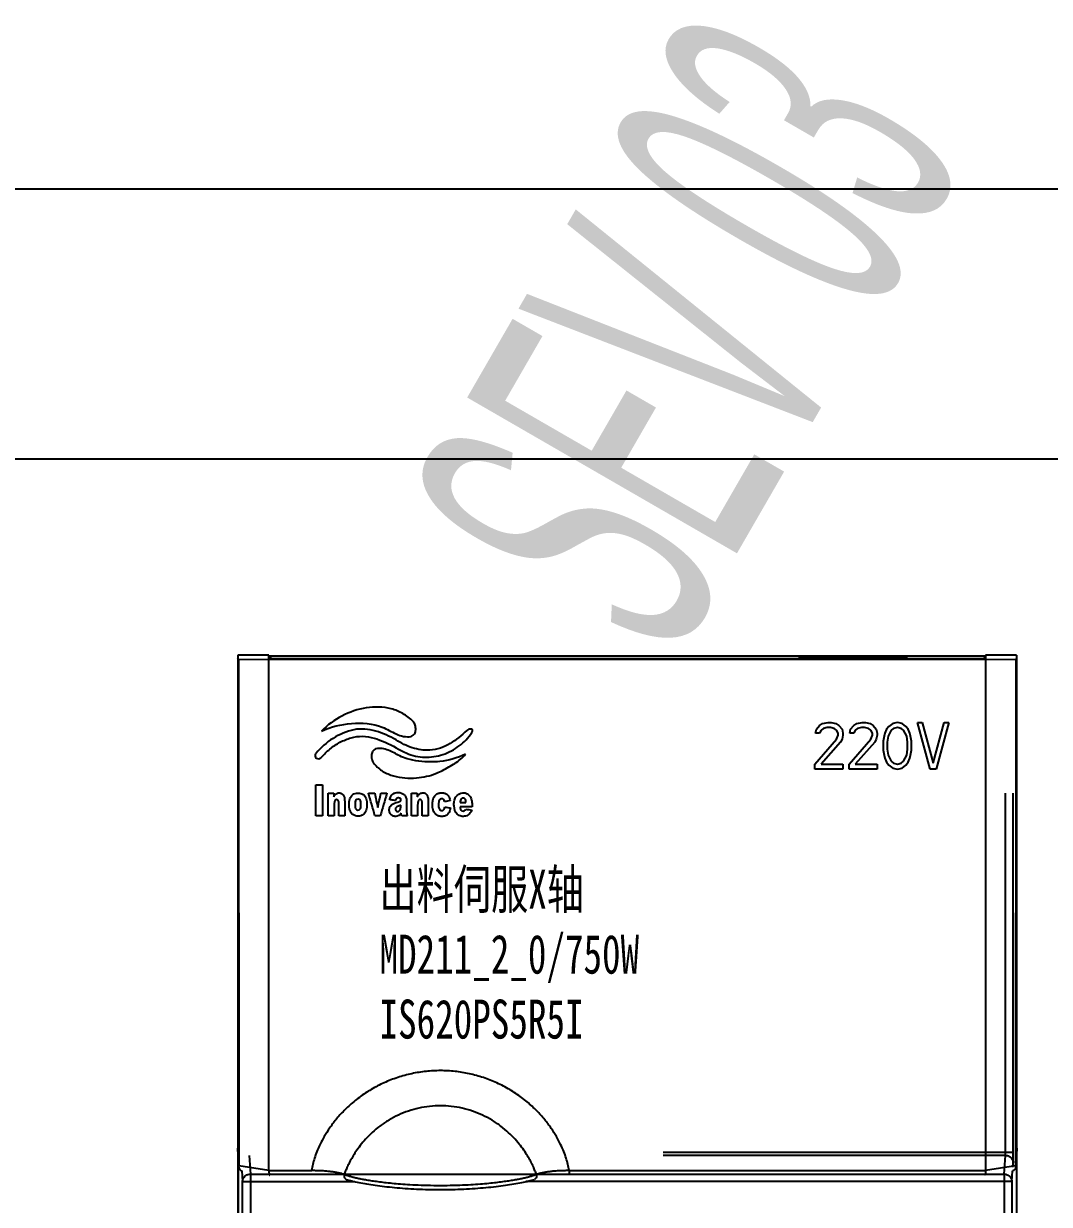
# Model space of a CAD drawing. Header units: millimetres. Extents: x -300 to 5587, y 233 to 3316.
# Drawn here: x 3317.1 to 3382.9, y 1690.8 to 1766.6 of the extents above; entities that cross this region are included whole.
import ezdxf

# ---------------------------------------------------------------- set-up
doc = ezdxf.new("R2010")
doc.units = ezdxf.units.MM
doc.layers.add('03___PRT_ALL_CURVES', color=7, linetype='Continuous')
doc.layers.add('20_ALL_FEATURES', color=7, linetype='Continuous')
doc.styles.get("Standard").update_dxf_attribs({"font": ''})
doc.styles.add('宋', font='', dxfattribs={"width": 0.7})
doc.styles.add('样式 8', font='arial.ttf', dxfattribs={"width": 0.6, "height": 2.5})
doc.styles.get('Standard').set_extended_font_data('SimSun')
doc.styles.get('宋').set_extended_font_data('SimSun')
doc.dimstyles.new('ISO-25', dxfattribs={"dimtxt": 2.5, "dimasz": 2.5, "dimexe": 1.25, "dimexo": 0.625, "dimtad": 1, "dimtxsty": 'Standard', "dimcen": 2.5, "dimadec": 0, "dimazin": 0, "dimtfac": 1, "dimtmove": 0, "dimatfit": 3, "dimfxl": 1, "dimarcsym": 0})

# ---------------------------------------------------------------- blocks, each defined once
blk = doc.blocks.new('*D89')
at = {"color": 0, "lineweight": -2, "transparency": 16777216}
for p, q in [((2011.126, 1755.394), (2011.126, 1737.434)), ((3461.126, 1755.394), (3461.126, 1737.434)), ((2013.626, 1738.684), (3458.626, 1738.684))]:
    blk.add_line(p, q, dxfattribs=at)
at = {"color": 0, "transparency": 16777216}
for points in [[(2013.626, 1739.1), (2013.626, 1738.267), (2011.126, 1738.684)], [(3458.626, 1738.267), (3458.626, 1739.1), (3461.126, 1738.684)]]:
    blk.add_solid(points, dxfattribs=at)
at = {"layer": 'Defpoints', "color": 0, "transparency": 16777216}
for p in [(2011.126, 1756.019), (3461.126, 1756.019), (3461.126, 1738.684)]:
    blk.add_point(p, dxfattribs=at)
at = {"color": 0, "transparency": 16777216, "insert": (2652.85, 1744.309), "char_height": 2.5, "attachment_point": 5}
blk.add_mtext('{\\H4x;1450}', dxfattribs=at)

msp = doc.modelspace()

# ---------------------------------------------------------------- linework, layer by layer
at = {"color": 7, "linetype": 'Continuous'}
for p, q in [((3330.805, 1725.922), (3330.805, 1567.027)), ((3330.805, 1725.922), (3330.815, 1725.922)), ((3330.858, 1725.832), (3330.805, 1725.922)), ((3332.805, 1726.1), (3330.815, 1726.1)), ((3330.815, 1726.1), (3330.815, 1725.922)), ((3330.858, 1725.832), (3332.805, 1725.803)), ((3330.858, 1725.832), (3330.875, 1693.313)), ((3332.805, 1725.876), (3332.805, 1726.1)), ((3378.805, 1726.027), (3332.805, 1726.027)), ((3332.905, 1725.953), (3332.805, 1725.953)), ((3333.805, 1725.861), (3332.805, 1725.876)), ((3378.805, 1725.803), (3332.805, 1725.803)), ((3332.805, 1693.027), (3332.805, 1725.803)), ((3332.905, 1725.953), (3332.905, 1725.874)), ((3377.805, 1725.861), (3333.805, 1725.861)), ((3366.805, 1726.027), (3366.805, 1725.989)), ((3366.805, 1725.989), (3373.805, 1725.989)), ((3373.805, 1726.027), (3373.805, 1725.989)), ((3378.805, 1725.876), (3377.805, 1725.861)), ((3378.77, 1725.953), (3378.691, 1725.874)), ((3378.769, 1725.876), (3378.77, 1725.953)), ((3378.805, 1725.953), (3378.77, 1725.953)), ((3380.795, 1726.1), (3378.805, 1726.1)), ((3378.805, 1726.1), (3378.805, 1725.876)), ((3378.805, 1725.803), (3380.753, 1725.832)), ((3378.805, 1725.803), (3378.805, 1693.027)), ((3380.753, 1725.832), (3380.736, 1693.313)), ((3380.753, 1725.832), (3380.805, 1725.922)), ((3380.795, 1726.1), (3380.795, 1725.922)), ((3380.805, 1725.922), (3380.795, 1725.922)), ((3380.805, 1567.027), (3380.805, 1725.922)), ((3380.087, 1694.18), (3380.087, 1717.227)), ((3380.587, 1694.18), (3380.587, 1717.227)), ((3330.875, 1693.236), (3330.805, 1694.448)), ((3330.806, 1694.43), (3330.805, 1694.448)), ((3330.874, 1693.236), (3330.806, 1694.43)), ((3331.532, 1693.987), (3331.611, 1692.787)), ((3380.587, 1694.18), (3358.105, 1694.18)), ((3380.078, 1693.987), (3358.105, 1693.987)), ((3380, 1692.787), (3380.078, 1693.987)), ((3380.805, 1694.448), (3380.736, 1693.236)), ((3380.805, 1694.43), (3380.741, 1693.313)), ((3380.805, 1694.448), (3380.805, 1694.43)), ((3330.805, 1693.527), (3330.844, 1693.527)), ((3330.844, 1684.527), (3330.844, 1693.527)), ((3332.805, 1693.017), (3330.875, 1693.313)), ((3330.875, 1693.236), (3330.875, 1693.219)), ((3331.065, 1692.999), (3331.111, 1692.304)), ((3332.805, 1693.027), (3335.542, 1693.027)), ((3352.069, 1693.027), (3378.805, 1693.027)), ((3352.069, 1693.027), (3352.069, 1692.727)), ((3380.736, 1693.313), (3378.805, 1693.017)), ((3380.5, 1692.304), (3380.545, 1692.999)), ((3380.56, 1693.23), (3380.578, 1693.504)), ((3380.736, 1693.236), (3380.735, 1693.219)), ((3331.111, 1675.667), (3331.111, 1692.304)), ((3331.111, 1692.304), (3338.317, 1692.304)), ((3331.611, 1692.787), (3380, 1692.787)), ((3331.611, 1692.787), (3331.611, 1675.167)), ((3380.5, 1692.304), (3349.293, 1692.304)), ((3380, 1692.787), (3380, 1567.332)), ((3380.5, 1692.304), (3380.5, 1567.332))]:
    msp.add_line(p, q, dxfattribs=at)
msp.add_lwpolyline([(3146.743, 1296.019), (2011.126, 1296.019), (2011.126, 1756.019), (3461.126, 1756.019), (3461.126, 1296.019)])
for points, start_tangent, end_tangent in [([(3352.069, 1693.027), (3351.993, 1693.405), (3351.881, 1693.806), (3351.729, 1694.233), (3351.527, 1694.694), (3351.264, 1695.191), (3350.93, 1695.72), (3350.512, 1696.276), (3349.997, 1696.847), (3349.374, 1697.419), (3348.65, 1697.958), (3347.852, 1698.432), (3347.004, 1698.819), (3346.121, 1699.113), (3345.211, 1699.311), (3344.285, 1699.412), (3343.353, 1699.413), (3342.426, 1699.315), (3341.516, 1699.12), (3340.632, 1698.829), (3339.782, 1698.444), (3338.981, 1697.973), (3338.254, 1697.433), (3337.626, 1696.861), (3337.108, 1696.287), (3336.687, 1695.729), (3336.35, 1695.197), (3336.085, 1694.698), (3335.882, 1694.236), (3335.729, 1693.807), (3335.618, 1693.406), (3335.542, 1693.027)], (-0.158449, 0.987367), (-0.158453, -0.987366)), ([(3349.97, 1692.773), (3349.882, 1693.001), (3349.771, 1693.258), (3349.63, 1693.547), (3349.453, 1693.869), (3349.229, 1694.226), (3348.951, 1694.613), (3348.608, 1695.021), (3348.191, 1695.442), (3347.693, 1695.858), (3347.126, 1696.242), (3346.512, 1696.568), (3345.868, 1696.826), (3345.198, 1697.014), (3344.51, 1697.128), (3343.815, 1697.167), (3343.119, 1697.13), (3342.432, 1697.018), (3341.761, 1696.832), (3341.116, 1696.576), (3340.501, 1696.251), (3339.931, 1695.869), (3339.43, 1695.452), (3339.01, 1695.03), (3338.665, 1694.62), (3338.385, 1694.231), (3338.16, 1693.872), (3337.981, 1693.549), (3337.84, 1693.259), (3337.728, 1693.002), (3337.641, 1692.773)], (-0.336663, 0.941625), (-0.336661, -0.941626)), ([(3380.078, 1693.987), (3380.082, 1694.022), (3380.084, 1694.044), (3380.085, 1694.072), (3380.086, 1694.105), (3380.087, 1694.141), (3380.087, 1694.18)], (0.222501, 0.974932), (-0.000007, 1)), ([(3380.078, 1693.987), (3380.327, 1693.922), (3380.51, 1693.745), (3380.578, 1693.504)], (0.99999, -0.004364), (0.004676, -0.999989)), ([(3380.578, 1693.504), (3380.579, 1693.531), (3380.581, 1693.571), (3380.582, 1693.627), (3380.584, 1693.704), (3380.585, 1693.8), (3380.586, 1693.915), (3380.587, 1694.044), (3380.587, 1694.18)], (0.065022, 0.997884), (-0.000064, 1)), ([(3330.875, 1693.261), (3330.875, 1693.287), (3330.875, 1693.313)], (0.002955, 0.999996), (-0.000522, 1)), ([(3330.875, 1693.236), (3330.875, 1693.261)], (0.004788, 0.999989), (0.002955, 0.999996)), ([(3330.875, 1693.219), (3330.883, 1693.167), (3330.908, 1693.108), (3330.947, 1693.06), (3330.995, 1693.026), (3331.051, 1693.004), (3331.075, 1693)], (0.058249, -0.998302), (0.988517, -0.151107)), ([(3332.805, 1693.017), (3332.802, 1692.955), (3332.803, 1692.897), (3332.807, 1692.844), (3332.814, 1692.8), (3332.823, 1692.764), (3332.834, 1692.74), (3332.847, 1692.728), (3332.852, 1692.727)], (-0.064441, -0.997922), (0.992881, -0.119113)), ([(3332.805, 1693.017), (3332.805, 1693.02), (3332.805, 1693.023), (3332.805, 1693.027)], (0.064441, 0.997922), (0, 1)), ([(3335.542, 1693.027), (3335.796, 1693.027), (3336.074, 1693.02), (3336.363, 1693.004), (3336.646, 1692.977), (3336.909, 1692.943), (3337.145, 1692.902), (3337.347, 1692.857), (3337.513, 1692.813), (3337.641, 1692.773)], (0.999877, 0.015698), (0.946467, -0.3228)), ([(3349.97, 1692.773), (3350.098, 1692.813), (3350.264, 1692.858), (3350.467, 1692.902), (3350.702, 1692.943), (3350.965, 1692.978), (3351.248, 1693.004), (3351.536, 1693.02), (3351.815, 1693.027), (3352.069, 1693.027)], (0.946467, 0.322799), (0.999877, -0.015694)), ([(3378.805, 1693.017), (3378.808, 1692.955), (3378.807, 1692.897), (3378.803, 1692.844), (3378.797, 1692.8), (3378.788, 1692.764), (3378.776, 1692.74), (3378.763, 1692.728), (3378.758, 1692.727)], (0.064441, -0.997922), (-0.992805, -0.11974)), ([(3378.805, 1693.027), (3378.805, 1693.023), (3378.805, 1693.02), (3378.805, 1693.017)], (0, -1), (0.064441, -0.997922)), ([(3380.735, 1693.219), (3380.727, 1693.167), (3380.702, 1693.108), (3380.663, 1693.06), (3380.615, 1693.026), (3380.559, 1693.004), (3380.536, 1693)], (-0.058406, -0.998293), (-0.988508, -0.15117)), ([(3380.736, 1693.313), (3380.736, 1693.287), (3380.736, 1693.261)], (-0.000522, -1), (0.002955, -0.999996)), ([(3380.736, 1693.261), (3380.736, 1693.236)], (0.002955, -0.999996), (0.004788, -0.999989)), ([(3331.111, 1692.304), (3331.121, 1692.398), (3331.154, 1692.499), (3331.217, 1692.599), (3331.313, 1692.69), (3331.445, 1692.758), (3331.611, 1692.787)], (0.004676, 0.999989), (0.99999, 0.004364)), ([(3337.641, 1692.773), (3337.628, 1692.693), (3337.633, 1692.616), (3337.653, 1692.548), (3337.687, 1692.494), (3337.734, 1692.457), (3337.757, 1692.447)], (-0.245809, -0.969318), (0.95301, -0.30294)), ([(3337.641, 1692.773), (3337.821, 1692.709), (3338.028, 1692.645), (3338.26, 1692.584), (3338.51, 1692.526), (3338.777, 1692.471), (3339.07, 1692.417), (3339.405, 1692.363), (3339.785, 1692.309), (3340.214, 1692.256), (3340.696, 1692.205), (3341.238, 1692.158), (3341.852, 1692.117), (3342.565, 1692.083), (3343.38, 1692.064), (3344.234, 1692.064), (3345.05, 1692.083), (3345.762, 1692.117), (3346.375, 1692.158), (3346.917, 1692.205), (3347.398, 1692.256), (3347.827, 1692.309), (3348.207, 1692.363), (3348.541, 1692.417), (3348.834, 1692.471), (3349.1, 1692.526), (3349.351, 1692.584), (3349.582, 1692.645), (3349.789, 1692.709), (3349.97, 1692.773)], (0.933783, -0.35784), (0.933783, 0.35784)), ([(3337.757, 1692.447), (3338.122, 1692.347), (3338.573, 1692.247), (3339.075, 1692.156), (3339.623, 1692.071), (3340.22, 1691.994), (3340.865, 1691.926), (3341.555, 1691.869), (3342.281, 1691.826), (3343.032, 1691.8), (3343.796, 1691.791), (3344.561, 1691.799), (3345.313, 1691.826), (3346.041, 1691.868), (3346.734, 1691.925), (3347.381, 1691.993), (3347.979, 1692.07), (3348.53, 1692.155), (3349.032, 1692.246), (3349.485, 1692.346), (3349.853, 1692.447)], (0.953081, -0.302715), (0.953092, 0.302681)), ([(3349.97, 1692.773), (3349.982, 1692.693), (3349.978, 1692.616), (3349.958, 1692.548), (3349.923, 1692.494), (3349.877, 1692.457), (3349.853, 1692.447)], (0.245794, -0.969322), (-0.953033, -0.302868)), ([(3380, 1692.787), (3380.098, 1692.777), (3380.202, 1692.744), (3380.306, 1692.684), (3380.4, 1692.591), (3380.471, 1692.463), (3380.5, 1692.304)], (0.99999, -0.004364), (0.004676, -0.999989))]:
    msp.add_spline(points, degree=3, dxfattribs=dict(at, start_tangent=start_tangent, end_tangent=end_tangent))
at = {"layer": '03___PRT_ALL_CURVES', "color": 7, "linetype": 'Continuous'}
for p, q in [((3368.344, 1721.714), (3368.694, 1721.778)), ((3368.694, 1721.778), (3368.894, 1721.778)), ((3368.894, 1721.778), (3369.194, 1721.714)), ((3370.544, 1721.714), (3370.894, 1721.778)), ((3370.894, 1721.778), (3371.094, 1721.778)), ((3371.094, 1721.778), (3371.394, 1721.714)), ((3373.144, 1721.778), (3372.844, 1721.714)), ((3373.444, 1721.714), (3373.144, 1721.778)), ((3374.444, 1721.778), (3374.744, 1721.778)), ((3375.244, 1718.778), (3374.444, 1721.778)), ((3374.744, 1721.778), (3375.444, 1719.161)), ((3375.444, 1719.161), (3376.144, 1721.778)), ((3376.444, 1721.778), (3375.644, 1718.778)), ((3376.144, 1721.778), (3376.444, 1721.778)), ((3367.894, 1721.076), (3367.944, 1721.331)), ((3368.144, 1721.076), (3367.894, 1721.076)), ((3367.944, 1721.331), (3368.144, 1721.586)), ((3368.144, 1721.586), (3368.344, 1721.714)), ((3368.244, 1721.267), (3368.144, 1721.076)), ((3368.394, 1721.395), (3368.244, 1721.267)), ((3368.644, 1721.459), (3368.394, 1721.395)), ((3368.844, 1721.459), (3368.644, 1721.459)), ((3369.094, 1721.395), (3368.844, 1721.459)), ((3369.244, 1721.267), (3369.094, 1721.395)), ((3369.194, 1721.714), (3369.394, 1721.586)), ((3369.344, 1721.076), (3369.244, 1721.267)), ((3369.344, 1720.948), (3369.344, 1721.076)), ((3369.394, 1721.586), (3369.594, 1721.331)), ((3369.594, 1721.331), (3369.644, 1721.076)), ((3369.644, 1721.076), (3369.644, 1720.948)), ((3370.094, 1721.076), (3370.144, 1721.331)), ((3370.344, 1721.076), (3370.094, 1721.076)), ((3370.144, 1721.331), (3370.344, 1721.586)), ((3370.344, 1721.586), (3370.544, 1721.714)), ((3370.444, 1721.267), (3370.344, 1721.076)), ((3370.594, 1721.395), (3370.444, 1721.267)), ((3370.844, 1721.459), (3370.594, 1721.395)), ((3371.044, 1721.459), (3370.844, 1721.459)), ((3371.294, 1721.395), (3371.044, 1721.459)), ((3371.444, 1721.267), (3371.294, 1721.395)), ((3371.394, 1721.714), (3371.594, 1721.586)), ((3371.544, 1721.076), (3371.444, 1721.267)), ((3371.544, 1720.948), (3371.544, 1721.076)), ((3371.594, 1721.586), (3371.794, 1721.331)), ((3371.794, 1721.331), (3371.844, 1721.076)), ((3371.844, 1721.076), (3371.844, 1720.948)), ((3372.344, 1721.076), (3372.294, 1720.884)), ((3372.444, 1721.331), (3372.344, 1721.076)), ((3372.594, 1721.523), (3372.444, 1721.331)), ((3372.744, 1721.267), (3372.544, 1720.884)), ((3372.844, 1721.714), (3372.594, 1721.523)), ((3372.894, 1721.395), (3372.744, 1721.267)), ((3373.144, 1721.459), (3372.894, 1721.395)), ((3373.394, 1721.395), (3373.144, 1721.459)), ((3373.544, 1721.267), (3373.394, 1721.395)), ((3373.694, 1721.523), (3373.444, 1721.714)), ((3373.744, 1720.884), (3373.544, 1721.267)), ((3373.844, 1721.331), (3373.694, 1721.523)), ((3373.944, 1721.076), (3373.844, 1721.331)), ((3373.994, 1720.884), (3373.944, 1721.076)), ((3367.844, 1719.097), (3369.244, 1720.693)), ((3369.494, 1720.501), (3368.244, 1719.097)), ((3369.244, 1720.693), (3369.344, 1720.948)), ((3369.594, 1720.693), (3369.494, 1720.501)), ((3369.644, 1720.948), (3369.594, 1720.693)), ((3370.044, 1719.097), (3371.444, 1720.693)), ((3371.694, 1720.501), (3370.444, 1719.097)), ((3371.444, 1720.693), (3371.544, 1720.948)), ((3371.794, 1720.693), (3371.694, 1720.501)), ((3371.844, 1720.948), (3371.794, 1720.693)), ((3372.294, 1720.884), (3372.244, 1720.565)), ((3372.244, 1720.565), (3372.244, 1719.991)), ((3372.544, 1720.884), (3372.494, 1720.501)), ((3372.494, 1720.501), (3372.494, 1720.054)), ((3373.794, 1720.501), (3373.744, 1720.884)), ((3373.794, 1720.054), (3373.794, 1720.501)), ((3374.044, 1720.565), (3373.994, 1720.884)), ((3374.044, 1719.991), (3374.044, 1720.565)), ((3372.244, 1719.991), (3372.294, 1719.672)), ((3372.294, 1719.672), (3372.344, 1719.48)), ((3372.494, 1720.054), (3372.544, 1719.672)), ((3372.544, 1719.672), (3372.744, 1719.289)), ((3373.544, 1719.289), (3373.744, 1719.672)), ((3373.744, 1719.672), (3373.794, 1720.054)), ((3373.944, 1719.48), (3373.994, 1719.672)), ((3373.994, 1719.672), (3374.044, 1719.991)), ((3367.844, 1718.778), (3367.844, 1719.097)), ((3369.644, 1718.778), (3367.844, 1718.778)), ((3368.244, 1719.097), (3369.644, 1719.097)), ((3369.644, 1719.097), (3369.644, 1718.778)), ((3370.044, 1718.778), (3370.044, 1719.097)), ((3371.844, 1718.778), (3370.044, 1718.778)), ((3370.444, 1719.097), (3371.844, 1719.097)), ((3371.844, 1719.097), (3371.844, 1718.778)), ((3372.344, 1719.48), (3372.444, 1719.225)), ((3372.444, 1719.225), (3372.594, 1719.033)), ((3372.594, 1719.033), (3372.844, 1718.842)), ((3372.744, 1719.289), (3372.894, 1719.161)), ((3372.844, 1718.842), (3373.144, 1718.778)), ((3372.894, 1719.161), (3373.144, 1719.097)), ((3373.144, 1719.097), (3373.394, 1719.161)), ((3373.144, 1718.778), (3373.444, 1718.842)), ((3373.394, 1719.161), (3373.544, 1719.289)), ((3373.444, 1718.842), (3373.694, 1719.033)), ((3373.694, 1719.033), (3373.844, 1719.225)), ((3373.844, 1719.225), (3373.944, 1719.48)), ((3375.644, 1718.778), (3375.244, 1718.778))]:
    msp.add_line(p, q, dxfattribs=at)
at = {"layer": '20_ALL_FEATURES', "color": 7, "linetype": 'Continuous'}
for points, start_tangent, end_tangent in [([(3342.057, 1721.84, 48.994), (3341.394, 1722.342, 49.008), (3340.653, 1722.643, 49.017), (3339.054, 1722.709, 49.019), (3337.489, 1722.186, 49.004), (3336.185, 1721.221, 48.975)], (-0.709681, 0.704213, 0.020901), (-0.69443, -0.719243, -0.021347)), ([(3341.938, 1720.871, 48.965), (3342.064, 1720.948, 48.967), (3342.153, 1721.051, 48.97), (3342.226, 1721.312, 48.978), (3342.185, 1721.594, 48.986), (3342.057, 1721.84, 48.994)], (0.925982, 0.377402, 0.011201), (-0.614554, 0.788528, 0.023403)), ([(3338.251, 1721.308, 48.978), (3336.916, 1720.747, 48.961), (3335.824, 1719.793, 48.933)], (-0.974455, -0.224484, -0.006663), (-0.643609, -0.765018, -0.022705)), ([(3336.185, 1721.221, 48.975), (3338.106, 1721.709, 48.99), (3340.074, 1721.469, 48.982), (3340.528, 1721.253, 48.976), (3340.977, 1721.033, 48.97), (3341.44, 1720.881, 48.965), (3341.938, 1720.871, 48.965)], (0.907304, 0.42029, 0.012474), (0.986774, 0.162031, 0.004809)), ([(3340.96, 1720.653, 48.958), (3339.656, 1721.213, 48.975), (3338.96, 1721.336, 48.979), (3338.251, 1721.308, 48.978)], (-0.867538, 0.497152, 0.014755), (-0.986865, -0.161475, -0.004792)), ([(3341.645, 1719.8, 48.933), (3342.799, 1719.539, 48.925), (3343.965, 1719.717, 48.93), (3345.016, 1720.268, 48.947), (3345.826, 1721.128, 48.972)], (0.910828, -0.412604, -0.012246), (0.545673, 0.837629, 0.02486)), ([(3345.505, 1721.256, 48.976), (3344.427, 1720.415, 48.951), (3343.811, 1720.127, 48.943), (3343.142, 1719.986, 48.938)], (-0.72364, -0.689874, -0.020475), (-0.997096, -0.076127, -0.002259)), ([(3345.826, 1721.128, 48.972), (3345.87, 1721.219, 48.975), (3345.872, 1721.284, 48.977), (3345.841, 1721.327, 48.978), (3345.787, 1721.348, 48.979), (3345.717, 1721.349, 48.979), (3345.641, 1721.333, 48.978), (3345.505, 1721.256, 48.976)], (0.545673, 0.837629, 0.02486), (-0.72364, -0.689874, -0.020475)), ([(3336.171, 1719.537, 48.925), (3336.718, 1720.064, 48.941), (3337.364, 1720.497, 48.954), (3338.073, 1720.786, 48.962), (3338.811, 1720.886, 48.965), (3340.268, 1720.497, 48.954), (3341.645, 1719.8, 48.933)], (0.655413, 0.754938, 0.022406), (0.900227, -0.435229, -0.012917)), ([(3343.142, 1719.986, 48.938), (3342.001, 1720.15, 48.943), (3340.96, 1720.653, 48.958)], (-0.999078, -0.042916, -0.001274), (-0.839082, 0.543766, 0.016139)), ([(3335.824, 1719.793, 48.933), (3335.763, 1719.618, 48.928), (3335.844, 1719.485, 48.924), (3336.001, 1719.442, 48.922), (3336.171, 1719.537, 48.925)], (-0.643609, -0.765018, -0.022705), (0.655413, 0.754938, 0.022406)), ([(3339.675, 1720.083, 48.941), (3339.459, 1719.901, 48.936), (3339.386, 1719.642, 48.928), (3339.428, 1719.361, 48.92), (3339.556, 1719.115, 48.913)], (-0.920511, -0.390544, -0.011591), (0.606604, -0.794654, -0.023585)), ([(3341.195, 1719.629, 48.928), (3340.462, 1719.988, 48.939), (3340.075, 1720.095, 48.942), (3339.675, 1720.083, 48.941)], (-0.89622, 0.443414, 0.01316), (-0.976807, -0.214029, -0.006352)), ([(3343.2, 1719.242, 48.916), (3341.674, 1719.441, 48.922), (3341.195, 1719.629, 48.928)], (-0.999998, 0.00219, 0.000065), (-0.899181, 0.437385, 0.012981)), ([(3345.428, 1719.733, 48.931), (3343.774, 1719.267, 48.917), (3343.2, 1719.242, 48.916)], (-0.913157, -0.407428, -0.012092), (-0.999716, 0.023814, 0.000707)), ([(3343.945, 1718.698, 48.9), (3344.737, 1719.146, 48.914), (3345.428, 1719.733, 48.931)], (0.879947, 0.474863, 0.014094), (0.641014, 0.767191, 0.02277)), ([(3339.556, 1719.115, 48.913), (3340.12, 1718.633, 48.898), (3340.797, 1718.341, 48.89), (3341.534, 1718.211, 48.886), (3342.276, 1718.214, 48.886)], (0.640583, -0.767551, -0.02278), (0.996649, 0.081765, 0.002427)), ([(3342.276, 1718.214, 48.886), (3343.55, 1718.509, 48.895), (3343.945, 1718.698, 48.9)], (0.9953, 0.0968, 0.002873), (0.871745, 0.489745, 0.014535)), ([(3335.805, 1717.778, 48.873), (3336.234, 1717.778, 48.873)], (1, 0), (1, 0)), ([(3335.805, 1715.778, 48.814), (3335.805, 1717.778, 48.873)], (0, 0.99956, 0.029666), (0, 0.99956, 0.029666)), ([(3336.234, 1717.778, 48.873), (3336.234, 1715.778, 48.814)], (0, -0.99956, -0.029666), (0, -0.99956, -0.029666)), ([(3336.609, 1717.227, 48.857), (3336.966, 1717.227, 48.857)], (1, 0), (1, 0)), ([(3336.609, 1715.778, 48.814), (3336.609, 1717.227, 48.857)], (0, 0.99956, 0.029666), (0, 0.99956, 0.029666)), ([(3336.966, 1716.991, 48.85), (3337.086, 1717.156, 48.854), (3337.256, 1717.253, 48.857), (3337.447, 1717.225, 48.857), (3337.596, 1717.093, 48.853), (3337.656, 1716.902, 48.847), (3337.668, 1716.699, 48.841)], (0.44599, 0.894644, 0.026552), (0.042716, -0.998648, -0.029639)), ([(3336.966, 1717.227, 48.857), (3336.966, 1716.991, 48.85)], (0, -0.99956, -0.029666), (0, -0.99956, -0.029666)), ([(3337.944, 1716.498, 48.835), (3337.998, 1716.869, 48.846), (3338.074, 1717.024, 48.851), (3338.189, 1717.144, 48.854), (3338.519, 1717.244, 48.857), (3338.849, 1717.151, 48.854), (3338.964, 1717.033, 48.851), (3339.04, 1716.878, 48.846), (3339.096, 1716.507, 48.835)], (-0.0042, 0.999551, 0.029666), (0.003289, -0.999554, -0.029666)), ([(3339.611, 1715.778, 48.814), (3339.194, 1717.227, 48.857)], (-0.276553, 0.960576, 0.028509), (-0.276553, 0.960576, 0.028509)), ([(3339.194, 1717.227, 48.857), (3339.594, 1717.227, 48.857)], (1, 0), (1, 0)), ([(3339.594, 1717.227, 48.857), (3339.789, 1716.309, 48.829)], (0.207229, -0.977862, -0.029022), (0.207229, -0.977862, -0.029022)), ([(3339.789, 1716.309, 48.829), (3339.99, 1717.227, 48.857)], (0.213843, 0.976438, 0.02898), (0.213843, 0.976438, 0.02898)), ([(3340.378, 1717.227, 48.857), (3339.952, 1715.778, 48.814)], (-0.281868, -0.959031, -0.028463), (-0.281868, -0.959031, -0.028463)), ([(3339.99, 1717.227, 48.857), (3340.378, 1717.227, 48.857)], (1, 0), (1, 0)), ([(3340.566, 1716.814, 48.844), (3340.618, 1717.024, 48.851), (3340.743, 1717.173, 48.855), (3340.916, 1717.26, 48.858), (3341.112, 1717.284, 48.858), (3341.476, 1717.138, 48.854), (3341.596, 1716.966, 48.849), (3341.641, 1716.726, 48.842)], (0.034094, 0.998979, 0.029649), (0, -0.99956, -0.029666)), ([(3341.965, 1715.778, 48.814), (3341.965, 1717.227, 48.857)], (0, 0.99956, 0.029666), (0, 0.99956, 0.029666)), ([(3341.965, 1717.227, 48.857), (3342.323, 1717.227, 48.857)], (1, 0), (1, 0)), ([(3342.323, 1716.991, 48.85), (3342.404, 1717.115, 48.853), (3342.445, 1717.161, 48.855), (3342.486, 1717.197, 48.856), (3342.529, 1717.224, 48.857), (3342.577, 1717.244, 48.857), (3342.686, 1717.26, 48.858)], (0.484719, 0.874285, 0.025948), (1, 0)), ([(3342.323, 1717.227, 48.857), (3342.323, 1716.991, 48.85)], (0, -0.99956, -0.029666), (0, -0.99956, -0.029666)), ([(3342.686, 1717.26, 48.858), (3342.828, 1717.225, 48.857), (3342.935, 1717.122, 48.853)], (1, 0), (0.550527, -0.83445, -0.024766)), ([(3343.461, 1717.064, 48.852), (3343.529, 1717.139, 48.854), (3343.563, 1717.169, 48.855), (3343.599, 1717.193, 48.856), (3343.659, 1717.222, 48.856), (3343.727, 1717.243, 48.857), (3343.802, 1717.255, 48.857), (3343.843, 1717.259, 48.858), (3343.886, 1717.26, 48.858), (3343.946, 1717.258, 48.858), (3344.002, 1717.252, 48.857), (3344.102, 1717.228, 48.857), (3344.189, 1717.188, 48.855), (3344.26, 1717.133, 48.854)], (0.612139, 0.790402, 0.023459), (0.711957, -0.701914, -0.020832)), ([(3344.726, 1716.845, 48.845), (3344.787, 1716.975, 48.849), (3345.256, 1717.264, 48.858), (3345.529, 1717.191, 48.856), (3345.736, 1716.992, 48.85), (3345.825, 1716.718, 48.842), (3345.844, 1716.427, 48.833)], (0.32361, 0.945774, 0.02807), (0.029423, -0.999127, -0.029653)), ([(3337.282, 1716.575, 48.837), (3337.281, 1716.668, 48.84), (3337.255, 1716.756, 48.843), (3337.183, 1716.811, 48.844), (3337.098, 1716.812, 48.844), (3337.038, 1716.751, 48.842), (3337.006, 1716.658, 48.84), (3336.993, 1716.474, 48.834)], (0, 0.99956, 0.029666), (0, -0.99956, -0.029666)), ([(3336.993, 1716.474, 48.834), (3336.993, 1715.778, 48.814)], (0, -0.99956, -0.029666), (0, -0.99956, -0.029666)), ([(3337.282, 1715.778, 48.814), (3337.282, 1716.575, 48.837)], (0, 0.99956, 0.029666), (0, 0.99956, 0.029666)), ([(3337.668, 1716.699, 48.841), (3337.668, 1715.778, 48.814)], (0, -0.99956, -0.029666), (0, -0.99956, -0.029666)), ([(3339.096, 1716.507, 48.835), (3339.042, 1716.136, 48.824), (3338.967, 1715.981, 48.82), (3338.853, 1715.861, 48.816), (3338.525, 1715.762, 48.813), (3338.194, 1715.856, 48.816), (3338.079, 1715.974, 48.819), (3338.002, 1716.128, 48.824), (3337.944, 1716.498, 48.835)], (0.003289, -0.999554, -0.029666), (-0.0042, 0.999551, 0.029666)), ([(3338.329, 1716.5, 48.835), (3338.337, 1716.327, 48.83), (3338.393, 1716.199, 48.826), (3338.52, 1716.153, 48.825), (3338.647, 1716.197, 48.826), (3338.702, 1716.324, 48.83), (3338.71, 1716.435, 48.833)], (-0.002632, -0.999556, -0.029666), (0.007728, 0.99953, 0.029665)), ([(3338.71, 1716.435, 48.833), (3338.71, 1716.498, 48.835), (3338.702, 1716.671, 48.84), (3338.648, 1716.799, 48.844), (3338.521, 1716.844, 48.845), (3338.394, 1716.8, 48.844), (3338.338, 1716.672, 48.84), (3338.329, 1716.5, 48.835)], (0.007728, 0.99953, 0.029665), (-0.002632, -0.999556, -0.029666)), ([(3340.933, 1716.758, 48.843), (3340.875, 1716.766, 48.843), (3340.566, 1716.814, 48.844)], (-0.988597, 0.150517, 0.004467), (-0.988597, 0.150517, 0.004467)), ([(3340.6, 1716.403, 48.832), (3340.688, 1716.498, 48.835), (3340.87, 1716.601, 48.838), (3341.266, 1716.745, 48.842)], (0.571939, 0.819935, 0.024335), (0.828026, 0.560443, 0.016634)), ([(3341.266, 1716.466, 48.834), (3341.06, 1716.378, 48.831), (3340.921, 1716.218, 48.827), (3340.952, 1716.114, 48.824), (3341.036, 1716.052, 48.822), (3341.102, 1716.06, 48.822)], (-0.855315, -0.51788, -0.01537), (0.93821, 0.345915, 0.010267)), ([(3340.937, 1716.801, 48.844), (3340.933, 1716.758, 48.843)], (-0.226212, -0.973649, -0.028897), (0.046429, -0.998482, -0.029634)), ([(3341.266, 1716.745, 48.842), (3341.27, 1716.831, 48.845), (3341.241, 1716.889, 48.847), (3341.121, 1716.933, 48.848), (3341.051, 1716.919, 48.847), (3340.99, 1716.885, 48.846), (3340.947, 1716.831, 48.845), (3340.937, 1716.801, 48.844)], (0.245556, 0.968956, 0.028758), (-0.226212, -0.973649, -0.028897)), ([(3341.266, 1716.377, 48.831), (3341.266, 1716.466, 48.834)], (0, 0.99956, 0.029666), (0, 0.99956, 0.029666)), ([(3341.641, 1716.726, 48.842), (3341.641, 1716.086, 48.823)], (0, -0.99956, -0.029666), (0, -0.99956, -0.029666)), ([(3342.393, 1716.748, 48.842), (3342.361, 1716.641, 48.839), (3342.35, 1716.474, 48.834)], (-0.495771, -0.868071, -0.025764), (0, -0.99956, -0.029666)), ([(3342.35, 1716.474, 48.834), (3342.35, 1715.778, 48.814)], (0, -0.99956, -0.029666), (0, -0.99956, -0.029666)), ([(3342.639, 1716.575, 48.837), (3342.631, 1716.691, 48.841), (3342.62, 1716.734, 48.842), (3342.604, 1716.767, 48.843), (3342.585, 1716.792, 48.844), (3342.562, 1716.81, 48.844), (3342.536, 1716.821, 48.845), (3342.506, 1716.824, 48.845), (3342.473, 1716.819, 48.845), (3342.443, 1716.805, 48.844), (3342.393, 1716.748, 48.842)], (0, 0.99956, 0.029666), (-0.491563, -0.870459, -0.025835)), ([(3342.639, 1715.778, 48.814), (3342.639, 1716.575, 48.837)], (0, 0.99956, 0.029666), (0, 0.99956, 0.029666)), ([(3342.935, 1717.122, 48.853), (3343.003, 1716.948, 48.848), (3343.025, 1716.699, 48.841)], (0.548821, -0.835572, -0.024799), (0, -0.99956, -0.029666)), ([(3343.025, 1716.699, 48.841), (3343.025, 1715.778, 48.814)], (0, -0.99956, -0.029666), (0, -0.99956, -0.029666)), ([(3343.346, 1716.152, 48.825), (3343.327, 1716.222, 48.827), (3343.313, 1716.302, 48.829), (3343.305, 1716.394, 48.832), (3343.303, 1716.443, 48.833), (3343.302, 1716.495, 48.835), (3343.303, 1716.55, 48.837), (3343.306, 1716.603, 48.838), (3343.315, 1716.7, 48.841), (3343.332, 1716.789, 48.844), (3343.355, 1716.868, 48.846)], (-0.318454, 0.947521, 0.028122), (0.336156, 0.941392, 0.02794)), ([(3343.355, 1716.868, 48.846), (3343.376, 1716.921, 48.848), (3343.461, 1717.064, 48.852)], (0.334261, 0.942066, 0.02796), (0.612946, 0.789777, 0.02344)), ([(3343.897, 1716.879, 48.846), (3343.811, 1716.854, 48.846), (3343.775, 1716.823, 48.845), (3343.743, 1716.78, 48.843), (3343.699, 1716.656, 48.84), (3343.684, 1716.481, 48.834)], (-1, 0), (0, -0.99956, -0.029666)), ([(3343.684, 1716.481, 48.834), (3343.688, 1716.397, 48.832), (3343.743, 1716.209, 48.826)], (0, -0.99956, -0.029666), (0.532514, -0.846048, -0.02511)), ([(3344.08, 1716.692, 48.841), (3344.018, 1716.832, 48.845), (3343.965, 1716.867, 48.846), (3343.897, 1716.879, 48.846)], (-0.17892, 0.983431, 0.029188), (-1, 0)), ([(3344.441, 1716.761, 48.843), (3344.08, 1716.692, 48.841)], (-0.982039, -0.188593, -0.005597), (-0.982039, -0.188593, -0.005597)), ([(3344.26, 1717.133, 48.854), (3344.32, 1717.062, 48.852), (3344.441, 1716.761, 48.843)], (0.712802, -0.701057, -0.020807), (0.206721, -0.977969, -0.029025)), ([(3345.822, 1716.153, 48.825), (3345.675, 1715.907, 48.817), (3345.43, 1715.764, 48.813), (3345.141, 1715.756, 48.813), (3344.889, 1715.88, 48.817), (3344.686, 1716.411, 48.832), (3344.692, 1716.708, 48.841), (3344.726, 1716.845, 48.845)], (-0.283787, -0.958465, -0.028447), (0.32361, 0.945774, 0.02807)), ([(3345.453, 1716.631, 48.839), (3345.435, 1716.763, 48.843), (3345.381, 1716.877, 48.846), (3345.267, 1716.918, 48.847), (3345.152, 1716.876, 48.846), (3345.094, 1716.762, 48.843), (3345.075, 1716.631, 48.839)], (-0.113372, 0.993115, 0.029475), (-0.098388, -0.99471, -0.029522)), ([(3345.075, 1716.631, 48.839), (3345.453, 1716.631, 48.839)], (1, 0), (1, 0)), ([(3336.234, 1715.778, 48.814), (3335.805, 1715.778, 48.814)], (-1, 0), (-1, 0)), ([(3336.993, 1715.778, 48.814), (3336.609, 1715.778, 48.814)], (-1, 0), (-1, 0)), ([(3337.668, 1715.778, 48.814), (3337.282, 1715.778, 48.814)], (-1, 0), (-1, 0)), ([(3339.952, 1715.778, 48.814), (3339.611, 1715.778, 48.814)], (-1, 0), (-1, 0)), ([(3341.288, 1715.955, 48.819), (3340.939, 1715.742, 48.813), (3340.74, 1715.789, 48.814), (3340.589, 1715.93, 48.818), (3340.528, 1716.132, 48.824), (3340.563, 1716.339, 48.83), (3340.6, 1716.403, 48.832)], (-0.540513, -0.840965, -0.024959), (0.571939, 0.819935, 0.024335)), ([(3341.102, 1716.06, 48.822), (3341.137, 1716.077, 48.822), (3341.22, 1716.161, 48.825), (3341.258, 1716.265, 48.828), (3341.266, 1716.377, 48.831)], (0.93821, 0.345915, 0.010267), (0.013515, 0.999469, 0.029664)), ([(3341.329, 1715.778, 48.814), (3341.288, 1715.955, 48.819)], (-0.399526, 0.916318, 0.027196), (-0.078638, 0.996464, 0.029574)), ([(3341.69, 1715.778, 48.814), (3341.329, 1715.778, 48.814)], (-1, 0), (-1, 0)), ([(3341.641, 1716.086, 48.823), (3341.644, 1715.995, 48.82), (3341.646, 1715.958, 48.819), (3341.65, 1715.926, 48.818), (3341.656, 1715.895, 48.817), (3341.665, 1715.86, 48.816), (3341.69, 1715.778, 48.814)], (0, -0.99956, -0.029666), (0.320128, -0.946957, -0.028105)), ([(3342.35, 1715.778, 48.814), (3341.965, 1715.778, 48.814)], (-1, 0), (-1, 0)), ([(3343.025, 1715.778, 48.814), (3342.639, 1715.778, 48.814)], (-1, 0), (-1, 0)), ([(3343.914, 1715.744, 48.813), (3343.767, 1715.755, 48.813), (3343.704, 1715.768, 48.813), (3343.648, 1715.787, 48.814), (3343.597, 1715.812, 48.815), (3343.549, 1715.843, 48.816), (3343.506, 1715.881, 48.817), (3343.466, 1715.926, 48.818), (3343.397, 1716.031, 48.821), (3343.346, 1716.152, 48.825)], (-1, 0), (-0.314173, 0.948948, 0.028164)), ([(3343.743, 1716.209, 48.826), (3343.809, 1716.14, 48.824), (3343.849, 1716.122, 48.824), (3343.892, 1716.116, 48.824), (3343.928, 1716.12, 48.824), (3343.961, 1716.13, 48.824), (3344.019, 1716.172, 48.825), (3344.064, 1716.243, 48.827), (3344.096, 1716.344, 48.83)], (0.53236, -0.846145, -0.025113), (0.214958, 0.976193, 0.028973)), ([(3344.186, 1715.811, 48.815), (3344.129, 1715.781, 48.814), (3343.914, 1715.744, 48.813)], (-0.84917, -0.527888, -0.015667), (-1, 0)), ([(3344.096, 1716.344, 48.83), (3344.461, 1716.284, 48.829)], (0.986706, -0.162442, -0.004821), (0.986706, -0.162442, -0.004821)), ([(3344.461, 1716.284, 48.829), (3344.421, 1716.13, 48.824), (3344.362, 1715.998, 48.82), (3344.283, 1715.891, 48.817), (3344.186, 1715.811, 48.815)], (-0.178314, -0.98354, -0.029191), (-0.847882, -0.529952, -0.015729)), ([(3345.844, 1716.365, 48.831), (3345.074, 1716.365, 48.831)], (-1, 0), (-1, 0)), ([(3345.074, 1716.365, 48.831), (3345.104, 1716.209, 48.826), (3345.194, 1716.091, 48.823), (3345.339, 1716.093, 48.823), (3345.444, 1716.204, 48.826)], (0.044522, -0.998569, -0.029637), (0.275372, 0.960915, 0.028519)), ([(3345.444, 1716.204, 48.826), (3345.822, 1716.153, 48.825)], (0.991271, -0.131784, -0.003911), (0.991271, -0.131784, -0.003911)), ([(3345.844, 1716.427, 48.833), (3345.844, 1716.365, 48.831)], (0, -0.99956, -0.029666), (0, -0.99956, -0.029666))]:
    msp.add_spline(points, degree=3, dxfattribs=dict(at, start_tangent=start_tangent, end_tangent=end_tangent))

# ---------------------------------------------------------------- texts
at = {"lineweight": 0, "style": '样式 8', "width": 0.4}
msp.add_text('SEV 03', height=20, rotation=60, dxfattribs=at).set_placement((3358.664, 1725.378))
at = {"lineweight": 0, "insert": (3339.901, 1712.319), "char_height": 2.5, "width": 22.38818, "attachment_point": 1, "style": '宋'}
msp.add_mtext('出料伺服X轴\\PMD211_2_0/750W\\PIS620PS5R5I', dxfattribs=at)

# ---------------------------------------------------------------- dimensions: what is measured, and where the dimension line sits
dim = msp.add_linear_dim(base=(3461.126, 1738.684), p1=(2011.126, 1756.019), p2=(3461.126, 1756.019), text='{\\H4x;<>}', dimstyle='ISO-25', override={"dimtxsty": 'Standard'})
dim.commit()
dim.dimension.update_dxf_attribs({"geometry": '*D89', "text_midpoint": (2652.85, 1738.684), "dimtype": 160})

doc.saveas('drawing.dxf')
